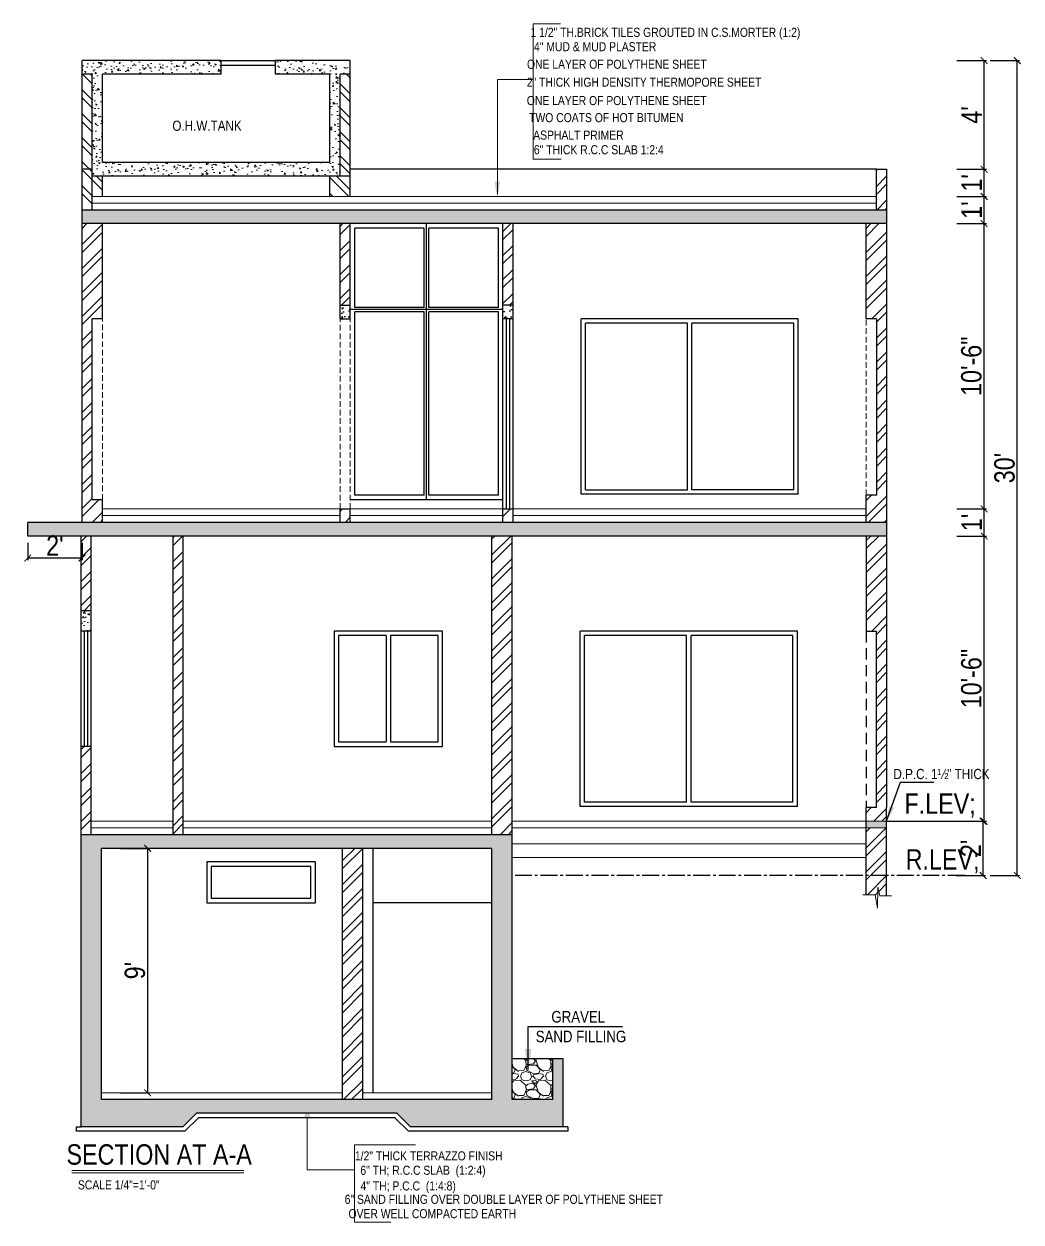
# Model space of a CAD drawing. Header units: inches. Extents: x -28532 to -7629, y -71430 to -21561.
# Drawn here: x -8137 to -7696, y -46413 to -45884 of the extents above; entities that cross this region are included whole.
import ezdxf
from ezdxf.enums import TextEntityAlignment as Align

# ---------------------------------------------------------------- set-up
doc = ezdxf.new("R2010")
doc.units = ezdxf.units.IN
doc.header["$LTSCALE"] = 10
doc.header["$MEASUREMENT"] = 0
doc.header["$PDMODE"] = 34
for name, pattern in [('CENTER2', [1.125, 0.75, -0.125, 0.125, -0.125]), ('DASHED', [0.75, 0.5, -0.25]), ('HIDDEN', [0.375, 0.25, -0.125])]:
    doc.linetypes.add(name, pattern=pattern)
doc.layers.get('DEFPOINTS').update_dxf_attribs({"linetype": 'CONTINUOUS'})
for name, color, linetype in [('DIM', 1, 'CONTINUOUS'), ('DIMENSION', 1, 'CONTINUOUS'), ('GF-TEXT', 3, 'DASHED'), ('TEXT', 6, 'CONTINUOUS'), ('WALL', 255, 'CONTINUOUS'), ('WIN', 1, 'CONTINUOUS')]:
    doc.layers.add(name, color=color, linetype=linetype)
for name, color, linetype, lineweight in [('EXTRA 1', 41, 'CONTINUOUS', 15), ('HATCH', 3, 'CONTINUOUS', 13), ('HID', 3, 'HIDDEN', 13), ('STAIR', 94, 'CONTINUOUS', 13), ('WALL1', 5, 'CONTINUOUS', 20)]:
    doc.layers.add(name, color=color, linetype=linetype, lineweight=lineweight)
doc.styles.add('dim1', font='swissci.ttf')
doc.styles.add('ROMANS', font='swissci.ttf', dxfattribs={"height": 8})
doc.styles.add('style1', font='swissci.ttf', dxfattribs={"height": 9})
doc.dimstyles.new('1', dxfattribs={"dimscale": 0, "dimtxt": 9, "dimasz": 3, "dimexe": 1, "dimexo": 3, "dimgap": 1, "dimtad": 1, "dimdec": 1, "dimzin": 0, "dimdsep": 46, "dimlunit": 4, "dimtxsty": 'style1', "dimblk": 'ARCHTICK', "dimcen": 1.5, "dimclrd": 256, "dimclre": 256, "dimclrt": 2, "dimadec": 0, "dimazin": 0, "dimtfac": 0.75, "dimtdec": 1, "dimtix": 1, "dimtofl": 0, "dimtmove": 2, "dimatfit": 3, "dimfxl": 12, "dimfxlon": 1, "dimtolj": 1, "dimtzin": 0, "dimarcsym": 0})
doc.dimstyles.new('dim2', dxfattribs={"dimscale": 0, "dimtxt": 8, "dimasz": 2, "dimexe": 1.5, "dimexo": 1.5, "dimgap": 2, "dimtad": 1, "dimdec": 1, "dimzin": 0, "dimdsep": 46, "dimlunit": 4, "dimtxsty": 'dim1', "dimblk": 'ARCHTICK', "dimcen": 0.09, "dimdle": 1.5, "dimclrd": 5, "dimclre": 5, "dimclrt": 1, "dimadec": 0, "dimazin": 0, "dimtfac": 1, "dimtdec": 1, "dimtix": 1, "dimtofl": 0, "dimtmove": 2, "dimatfit": 3, "dimfxl": 1, "dimtolj": 1, "dimtzin": 0, "dimlwd": -1, "dimlwe": -1, "dimarcsym": 0})
pattern_1 = [(45, (-44751.9376, -34487.2445), (-5.3033009, 5.3033009), []), (45, (-44748.402, -34487.2445), (-5.3033009, 5.3033009), [])]
pattern_2 = [(45, (-27753.2025, -40555.0084), (-5.3033009, 5.3033009), []), (45, (-27749.667, -40555.0084), (-5.3033009, 5.3033009), [])]
pattern_3 = [(50, (-27753.2025, -40555.0084), (7.1726018, -0.6275213), [0.75, -8.25]), (355, (-27753.2025, -40555.0084), (-1.3875133, 7.5219213), [0.6, -6.6]), (100.4514, (-27752.605, -40555.061), (5.7850938, 6.8943954), [0.637402, -7.011421]), (46.1842, (-27753.2025, -40553.008), (10.6724105, -1.65519), [1.125, -12.375]), (96.6356, (-27752.313, -40553.146), (9.346627, 9.7411787), [0.956103, -10.51713]), (351.1842, (-27753.202, -40553.008), (9.3466195, 9.741186), [0.9, -9.9]), (21, (-27752.2025, -40553.5084), (5.9690705, -4.0261889), [0.75, -8.25]), (326, (-27752.2025, -40553.5084), (2.4331533, 7.2515005), [0.6, -6.6]), (71.4514, (-27751.705, -40553.844), (8.4022263, 3.225305), [0.637402, -7.011421]), (37.5, (-27753.2025, -40555.0084), (0.12159855, 3.32893854), [0, -6.52, 0, -6.7, 0, -6.625]), (7.5, (-27753.2025, -40555.0084), (2.6306954, 3.9441171), [0, -3.82, 0, -6.37, 0, -2.525]), (327.5, (-27755.4325, -40555.0084), (5.33822436, -0.2255487), [0, -2.5, 0, -7.8, 0, -10.35]), (317.5, (-27756.4325, -40555.0084), (5.8318617, 1.0010498), [0, -3.25, 0, -5.18, 0, -7.35])]
pattern_4 = [(45, (-1712.8834, -25518.692), (-5.3033009, 5.3033009), []), (45, (-1709.348, -25518.692), (-5.3033009, 5.3033009), [])]

# ---------------------------------------------------------------- blocks, each defined once
blk = doc.blocks.new('_ArchTick')
at = {"layer": 'DIM', "color": 0, "const_width": 0.15}
blk.add_lwpolyline([(-0.5, -0.5), (0.5, 0.5)], dxfattribs=at)
blk = doc.blocks.new('*D107')
at = {"layer": 'DEFPOINTS', "color": 0, "transparency": 16777216}
for p in [(-7740.69, -46235.81), (-7712.67, -46235.81), (-7740.69, -46259.81)]:
    blk.add_point(p, dxfattribs=at)
at = {"layer": 'DIMENSION', "lineweight": -2, "transparency": 16777216}
for p, q in [((-7724.67, -46235.81), (-7711.67, -46235.81)), ((-7712.67, -46259.81), (-7712.67, -46235.81)), ((-7724.67, -46259.81), (-7711.67, -46259.81))]:
    blk.add_line(p, q, dxfattribs=at)
at = {"layer": 'DIMENSION', "lineweight": -2, "transparency": 16777216, "xscale": 3, "yscale": 3, "zscale": 3}
for p, rotation in [((-7712.67, -46235.81), 90), ((-7712.67, -46259.81), 270)]:
    blk.add_blockref('_ArchTick', p, dxfattribs=dict(at, rotation=rotation))
at = {"layer": 'DIMENSION', "color": 2, "transparency": 16777216, "insert": (-7718.18, -46247.81), "char_height": 9, "attachment_point": 5, "rotation": 90, "style": 'style1'}
blk.add_mtext("\\A1;2'", dxfattribs=at)
blk = doc.blocks.new('*D108')
at = {"layer": 'DEFPOINTS', "color": 0, "transparency": 16777216}
for p in [(-7784.27, -46097.83), (-7712.27, -46097.83), (-7775.27, -46109.83)]:
    blk.add_point(p, dxfattribs=at)
at = {"layer": 'DIMENSION', "lineweight": -2, "transparency": 16777216}
for p, q in [((-7724.27, -46097.83), (-7711.27, -46097.83)), ((-7712.27, -46109.83), (-7712.27, -46097.83)), ((-7724.27, -46109.83), (-7711.27, -46109.83))]:
    blk.add_line(p, q, dxfattribs=at)
at = {"layer": 'DIMENSION', "lineweight": -2, "transparency": 16777216, "xscale": 3, "yscale": 3, "zscale": 3}
for p, rotation in [((-7712.27, -46097.83), 90), ((-7712.27, -46109.83), 270)]:
    blk.add_blockref('_ArchTick', p, dxfattribs=dict(at, rotation=rotation))
at = {"layer": 'DIMENSION', "color": 2, "transparency": 16777216, "insert": (-7717.77, -46103.83), "char_height": 9, "attachment_point": 5, "rotation": 90, "style": 'style1'}
blk.add_mtext("\\A1;1'", dxfattribs=at)
blk = doc.blocks.new('*D109')
at = {"layer": 'DEFPOINTS', "color": 0, "transparency": 16777216}
for p in [(-7775.27, -45971.83), (-7712.27, -45971.83), (-7755.39, -46097.83)]:
    blk.add_point(p, dxfattribs=at)
at = {"layer": 'DIMENSION', "lineweight": -2, "transparency": 16777216}
for p, q in [((-7724.27, -45971.83), (-7711.27, -45971.83)), ((-7712.27, -46097.83), (-7712.27, -45971.83)), ((-7724.27, -46097.83), (-7711.27, -46097.83))]:
    blk.add_line(p, q, dxfattribs=at)
at = {"layer": 'DIMENSION', "lineweight": -2, "transparency": 16777216, "xscale": 3, "yscale": 3, "zscale": 3}
for p, rotation in [((-7712.27, -45971.83), 90), ((-7712.27, -46097.83), 270)]:
    blk.add_blockref('_ArchTick', p, dxfattribs=dict(at, rotation=rotation))
at = {"layer": 'DIMENSION', "color": 2, "transparency": 16777216, "insert": (-7717.88, -46034.83), "char_height": 9, "attachment_point": 5, "rotation": 90, "style": 'style1'}
blk.add_mtext('\\A1;10\'-6"', dxfattribs=at)
blk = doc.blocks.new('*D110')
at = {"layer": 'DEFPOINTS', "color": 0, "transparency": 16777216}
for p in [(-7779.77, -45959.83), (-7712.27, -45959.83), (-7775.27, -45971.83)]:
    blk.add_point(p, dxfattribs=at)
at = {"layer": 'DIMENSION', "lineweight": -2, "transparency": 16777216}
for p, q in [((-7724.27, -45959.83), (-7711.27, -45959.83)), ((-7712.27, -45971.83), (-7712.27, -45959.83)), ((-7724.27, -45971.83), (-7711.27, -45971.83))]:
    blk.add_line(p, q, dxfattribs=at)
at = {"layer": 'DIMENSION', "lineweight": -2, "transparency": 16777216, "xscale": 3, "yscale": 3, "zscale": 3}
for p, rotation in [((-7712.27, -45959.83), 90), ((-7712.27, -45971.83), 270)]:
    blk.add_blockref('_ArchTick', p, dxfattribs=dict(at, rotation=rotation))
at = {"layer": 'DIMENSION', "color": 2, "transparency": 16777216, "insert": (-7717.77, -45965.83), "char_height": 9, "attachment_point": 5, "rotation": 90, "style": 'style1'}
blk.add_mtext("\\A1;1'", dxfattribs=at)
blk = doc.blocks.new('*D111')
at = {"layer": 'DEFPOINTS', "color": 0, "transparency": 16777216}
for p in [(-7775.27, -45947.83), (-7712.27, -45947.83), (-7779.77, -45959.83)]:
    blk.add_point(p, dxfattribs=at)
at = {"layer": 'DIMENSION', "lineweight": -2, "transparency": 16777216}
for p, q in [((-7724.27, -45947.83), (-7711.27, -45947.83)), ((-7712.27, -45959.83), (-7712.27, -45947.83)), ((-7724.27, -45959.83), (-7711.27, -45959.83))]:
    blk.add_line(p, q, dxfattribs=at)
at = {"layer": 'DIMENSION', "lineweight": -2, "transparency": 16777216, "xscale": 3, "yscale": 3, "zscale": 3}
for p, rotation in [((-7712.27, -45947.83), 90), ((-7712.27, -45959.83), 270)]:
    blk.add_blockref('_ArchTick', p, dxfattribs=dict(at, rotation=rotation))
at = {"layer": 'DIMENSION', "color": 2, "transparency": 16777216, "insert": (-7717.77, -45953.83), "char_height": 9, "attachment_point": 5, "rotation": 90, "style": 'style1'}
blk.add_mtext("\\A1;1'", dxfattribs=at)
blk = doc.blocks.new('*D112')
at = {"layer": 'DEFPOINTS', "color": 0, "transparency": 16777216}
for p in [(-7755.39, -45899.83), (-7712.27, -45899.83), (-7775.27, -45947.83)]:
    blk.add_point(p, dxfattribs=at)
at = {"layer": 'DIMENSION', "lineweight": -2, "transparency": 16777216}
for p, q in [((-7724.27, -45899.83), (-7711.27, -45899.83)), ((-7712.27, -45947.83), (-7712.27, -45899.83)), ((-7724.27, -45947.83), (-7711.27, -45947.83))]:
    blk.add_line(p, q, dxfattribs=at)
at = {"layer": 'DIMENSION', "lineweight": -2, "transparency": 16777216, "xscale": 3, "yscale": 3, "zscale": 3}
for p, rotation in [((-7712.27, -45899.83), 90), ((-7712.27, -45947.83), 270)]:
    blk.add_blockref('_ArchTick', p, dxfattribs=dict(at, rotation=rotation))
at = {"layer": 'DIMENSION', "color": 2, "transparency": 16777216, "insert": (-7717.77, -45923.83), "char_height": 9, "attachment_point": 5, "rotation": 90, "style": 'style1'}
blk.add_mtext("\\A1;4'", dxfattribs=at)
blk = doc.blocks.new('*D113')
at = {"layer": 'DEFPOINTS', "color": 0, "transparency": 16777216}
for p in [(-7755.39, -45899.83), (-7697.61, -45899.83), (-7751.53, -46259.81)]:
    blk.add_point(p, dxfattribs=at)
at = {"layer": 'DIMENSION', "lineweight": -2, "transparency": 16777216}
for p, q in [((-7709.61, -45899.83), (-7696.61, -45899.83)), ((-7697.61, -46259.81), (-7697.61, -45899.83)), ((-7709.61, -46259.81), (-7696.61, -46259.81))]:
    blk.add_line(p, q, dxfattribs=at)
at = {"layer": 'DIMENSION', "lineweight": -2, "transparency": 16777216, "xscale": 3, "yscale": 3, "zscale": 3}
for p, rotation in [((-7697.61, -45899.83), 90), ((-7697.61, -46259.81), 270)]:
    blk.add_blockref('_ArchTick', p, dxfattribs=dict(at, rotation=rotation))
at = {"layer": 'DIMENSION', "color": 2, "transparency": 16777216, "insert": (-7703.22, -46079.82), "char_height": 9, "attachment_point": 5, "rotation": 90, "style": 'style1'}
blk.add_mtext("\\A1;30'", dxfattribs=at)
blk = doc.blocks.new('*D114')
at = {"layer": 'DEFPOINTS', "color": 0, "transparency": 16777216}
for p in [(-7718.27, -46109.83), (-7712.27, -46109.83), (-7718.67, -46235.81)]:
    blk.add_point(p, dxfattribs=at)
at = {"layer": 'DIMENSION', "lineweight": -2, "transparency": 16777216}
for p, q in [((-7715.27, -46109.83), (-7711.27, -46109.83)), ((-7712.27, -46235.81), (-7712.27, -46109.83)), ((-7715.67, -46235.81), (-7711.27, -46235.81))]:
    blk.add_line(p, q, dxfattribs=at)
at = {"layer": 'DIMENSION', "lineweight": -2, "transparency": 16777216, "xscale": 3, "yscale": 3, "zscale": 3}
for p, rotation in [((-7712.27, -46109.83), 90), ((-7712.27, -46235.81), 270)]:
    blk.add_blockref('_ArchTick', p, dxfattribs=dict(at, rotation=rotation))
at = {"layer": 'DIMENSION', "color": 2, "transparency": 16777216, "insert": (-7717.88, -46172.82), "char_height": 9, "attachment_point": 5, "rotation": 90, "style": 'style1'}
blk.add_mtext('\\A1;10\'-6"', dxfattribs=at)
blk = doc.blocks.new('*D200')
at = {"layer": 'DEFPOINTS', "color": 0, "transparency": 16777216}
for p in [(-8134.89, -46109.83), (-8110.89, -46109.83), (-8134.89, -46119.55)]:
    blk.add_point(p, dxfattribs=at)
at = {"layer": 'DIMENSION', "lineweight": -2, "transparency": 16777216}
for p, q in [((-8134.89, -46112.83), (-8134.89, -46120.55)), ((-8110.89, -46112.83), (-8110.89, -46120.55)), ((-8110.89, -46119.55), (-8134.89, -46119.55))]:
    blk.add_line(p, q, dxfattribs=at)
at = {"layer": 'DIMENSION', "lineweight": -2, "transparency": 16777216, "xscale": 3, "yscale": 3, "zscale": 3, "rotation": 180}
blk.add_blockref('_ArchTick', (-8134.89, -46119.55), dxfattribs=at)
at = {"layer": 'DIMENSION', "lineweight": -2, "transparency": 16777216, "xscale": 3, "yscale": 3, "zscale": 3}
blk.add_blockref('_ArchTick', (-8110.89, -46119.55), dxfattribs=at)
at = {"layer": 'DIMENSION', "color": 2, "transparency": 16777216, "insert": (-8122.89, -46114.05), "char_height": 9, "attachment_point": 5, "style": 'style1'}
blk.add_mtext("\\A1;2'", dxfattribs=at)
blk = doc.blocks.new('*D202')
at = {"layer": 'DEFPOINTS', "color": 0, "transparency": 16777216}
for p in [(-8102.75, -46247.81), (-8081.88, -46247.81), (-8102.75, -46355.81)]:
    blk.add_point(p, dxfattribs=at)
at = {"layer": 'DIMENSION', "lineweight": -2, "transparency": 16777216}
for p, q in [((-8093.88, -46247.81), (-8080.88, -46247.81)), ((-8081.88, -46355.81), (-8081.88, -46247.81)), ((-8093.88, -46355.81), (-8080.88, -46355.81))]:
    blk.add_line(p, q, dxfattribs=at)
at = {"layer": 'DIMENSION', "lineweight": -2, "transparency": 16777216, "xscale": 3, "yscale": 3, "zscale": 3}
for p, rotation in [((-8081.88, -46247.81), 90), ((-8081.88, -46355.81), 270)]:
    blk.add_blockref('_ArchTick', p, dxfattribs=dict(at, rotation=rotation))
at = {"layer": 'DIMENSION', "color": 2, "transparency": 16777216, "insert": (-8087.49, -46301.81), "char_height": 9, "attachment_point": 5, "rotation": 90, "style": 'style1'}
blk.add_mtext("\\A1;9'", dxfattribs=at)

msp = doc.modelspace()

# ---------------------------------------------------------------- hatches: boundary and pattern name
at = {"layer": 'DIMENSION'}
h = msp.add_hatch(dxfattribs=at)
h.set_pattern_fill('AR-CONC', color=256, style=0)
h.set_pattern_definition(pattern_3)
h.paths.add_polyline_path([(-7992.39, -46007.83), (-7996.89, -46007.83), (-7996.89, -46013.83), (-7992.39, -46013.83)])
h = msp.add_hatch(dxfattribs=at)
h.set_pattern_fill('AR-CONC', color=256, style=0)
h.set_pattern_definition(pattern_3)
h.paths.add_polyline_path([(-7920.39, -46007.83), (-7924.89, -46007.83), (-7924.89, -46013.83), (-7920.39, -46013.83)])
at = {"layer": 'HATCH'}
h = msp.add_hatch(dxfattribs=at)
h.set_pattern_fill('AR-CONC', color=256, style=0)
h.set_pattern_definition([(130, (11908.5907, -40550.573), (-7.1726018, -0.6275213), [0.75, -8.25]), (185, (11908.591, -40550.573), (1.3875133, 7.5219213), [0.6, -6.6]), (79.5486, (11907.993, -40550.6254), (-5.7850938, 6.8943954), [0.637402, -7.011421]), (133.8158, (11908.591, -40548.573), (-10.6724105, -1.65519), [1.125, -12.375]), (83.3644, (11907.701, -40548.711), (-9.346627, 9.7411787), [0.956103, -10.51713]), (188.8158, (11908.591, -40548.573), (-9.3466195, 9.741186), [0.9, -9.9]), (159, (11907.5907, -40549.073), (-5.9690705, -4.0261889), [0.75, -8.25]), (214, (11907.591, -40549.073), (-2.4331533, 7.2515005), [0.6, -6.6]), (108.5486, (11907.093, -40549.4086), (-8.4022263, 3.225305), [0.637402, -7.011421]), (142.5, (11908.5907, -40550.573), (-0.12159855, 3.32893854), [0, -6.52, 0, -6.7, 0, -6.625]), (172.5, (11908.5907, -40550.573), (-2.6306954, 3.9441171), [0, -3.82, 0, -6.37, 0, -2.525]), (212.5, (11910.8207, -40550.573), (-5.33822436, -0.22554872), [0, -2.5, 0, -7.8, 0, -10.35]), (222.5, (11911.8207, -40550.573), (-5.8318617, 1.0010498), [0, -3.25, 0, -5.18, 0, -7.35])])
h.paths.add_polyline_path([(-8106.39, -45950.83), (-8106.39, -45947.83), (-8106.39, -45905.83), (-8110.89, -45905.83), (-8110.89, -45899.83), (-8049.39, -45899.83), (-8049.39, -45905.83), (-8101.89, -45905.83), (-8101.89, -45944.83), (-8001.39, -45944.83), (-8001.39, -45905.83), (-8025.39, -45905.83), (-8025.39, -45899.83), (-7992.39, -45899.83), (-7992.39, -45905.83), (-7996.89, -45905.83), (-7996.89, -45950.83)])
h = msp.add_hatch(dxfattribs=at)
h.set_pattern_fill('ANSI32', color=256, scale=20, style=0)
h.set_pattern_definition([(135, (11908.591, -40550.573), (5.3033009, 5.3033009), []), (135, (11905.055, -40550.573), (5.3033009, 5.3033009), [])])
h.paths.add_polyline_path([(-7992.39, -45950.83), (-7996.89, -45950.83), (-7996.89, -45905.83), (-7992.39, -45905.83)])
h.paths.add_polyline_path([(-8001.39, -45959.83), (-8001.39, -45950.83), (-7992.39, -45950.83), (-7992.39, -45959.83)])
h.paths.add_polyline_path([(-8106.39, -45965.83), (-8110.89, -45965.83), (-8110.89, -45947.83), (-8106.39, -45947.83)])
h.paths.add_polyline_path([(-8106.39, -45950.83), (-8101.89, -45950.83), (-8101.89, -45959.83), (-8106.39, -45959.83)])
h.paths.add_polyline_path([(-8110.89, -45905.83), (-8106.39, -45905.83), (-8106.39, -45947.83), (-8110.89, -45947.83)])
h = msp.add_hatch(dxfattribs=at)
h.set_pattern_fill('ANSI32', color=256, scale=20, style=0)
h.set_pattern_definition([(45, (-44751.9376, -34475.258), (-5.3033009, 5.3033009), []), (45, (-44748.402, -34475.258), (-5.3033009, 5.3033009), [])])
h.paths.add_polyline_path([(-7759.89, -45947.83), (-7755.39, -45947.83), (-7755.39, -45965.83), (-7759.89, -45965.83)])
h = msp.add_hatch(dxfattribs=at)
h.set_pattern_fill('AR-CONC', color=256, style=0)
h.set_pattern_definition([(50, (-44751.9376, -34475.258), (7.1726018, -0.62752135), [0.75, -8.25]), (355, (-44751.9376, -34475.258), (-1.3875133, 7.5219213), [0.6, -6.6]), (100.4514, (-44751.34, -34475.31), (5.7850938, 6.8943954), [0.6374019, -7.0114211]), (46.1842, (-44751.938, -34473.258), (10.6724105, -1.6551901), [1.125, -12.375]), (96.6356, (-44751.048, -34473.396), (9.346627, 9.7411787), [0.956103, -10.51713]), (351.1842, (-44751.938, -34473.258), (9.3466195, 9.741186), [0.9, -9.9]), (21, (-44750.9376, -34473.758), (5.9690705, -4.0261889), [0.75, -8.25]), (326, (-44750.9376, -34473.758), (2.4331533, 7.2515005), [0.6, -6.6]), (71.4514, (-44750.44, -34474.0934), (8.4022263, 3.225305), [0.6374019, -7.0114211]), (37.5, (-44751.9376, -34475.2578), (0.12159855, 3.32893854), [0, -6.52, 0, -6.7, 0, -6.625]), (7.5, (-44751.9376, -34475.258), (2.63069537, 3.94411712), [0, -3.82, 0, -6.37, 0, -2.525]), (327.5, (-44754.1676, -34475.2578), (5.33822436, -0.22554872), [0, -2.5, 0, -7.8, 0, -10.35]), (317.5, (-44755.1676, -34475.258), (5.8318617, 1.0010498), [0, -3.25, 0, -5.18, 0, -7.35])])
h.paths.add_polyline_path([(-7755.39, -45971.83), (-7755.39, -45965.83), (-8110.89, -45965.83), (-8110.89, -45971.83)])
h = msp.add_hatch(dxfattribs=at)
h.set_pattern_fill('ANSI32', color=256, scale=20, style=0)
h.set_pattern_definition(pattern_4)
h.paths.add_polyline_path([(-7755.39, -45971.83), (-7764.39, -45971.83), (-7764.39, -46013.83), (-7759.89, -46013.83), (-7759.89, -46091.83), (-7764.39, -46091.83), (-7764.39, -46103.83), (-7755.39, -46103.83)])
h.paths.add_polyline_path([(-7920.39, -45971.83), (-7924.89, -45971.83), (-7924.89, -46007.83), (-7920.39, -46007.83)])
h.paths.add_polyline_path([(-7992.39, -45971.83), (-7996.89, -45971.83), (-7996.89, -46007.83), (-7992.39, -46007.83)])
h.paths.add_polyline_path([(-8101.89, -45971.83), (-8110.89, -45971.83), (-8110.89, -46103.83), (-8101.89, -46103.83), (-8101.89, -46093.83), (-8106.39, -46093.83), (-8106.39, -46013.83), (-8101.89, -46013.83)])
h = msp.add_hatch(dxfattribs=at)
h.set_pattern_fill('ANSI32', color=256, scale=20, style=0)
h.set_pattern_definition(pattern_2)
h.paths.add_polyline_path([(-7992.39, -46097.83), (-7996.89, -46097.83), (-7996.89, -46103.83), (-7992.39, -46103.83)])
h = msp.add_hatch(dxfattribs=at)
h.set_pattern_fill('ANSI32', color=256, scale=20, style=0)
h.set_pattern_definition(pattern_2)
h.paths.add_polyline_path([(-7920.39, -46097.83), (-7924.89, -46097.83), (-7924.89, -46103.83), (-7920.39, -46103.83)])
h = msp.add_hatch(dxfattribs=at)
h.set_pattern_fill('AR-CONC', color=256, style=0)
h.set_pattern_definition([(50, (-44751.9376, -34481.258), (7.1726018, -0.62752135), [0.75, -8.25]), (355, (-44751.9376, -34481.258), (-1.3875133, 7.5219213), [0.6, -6.6]), (100.4514, (-44751.34, -34481.31), (5.7850938, 6.8943954), [0.6374019, -7.0114211]), (46.1842, (-44751.938, -34479.258), (10.6724105, -1.6551901), [1.125, -12.375]), (96.6356, (-44751.048, -34479.396), (9.346627, 9.7411787), [0.956103, -10.51713]), (351.1842, (-44751.938, -34479.258), (9.3466195, 9.741186), [0.9, -9.9]), (21, (-44750.9376, -34479.758), (5.9690705, -4.0261889), [0.75, -8.25]), (326, (-44750.9376, -34479.758), (2.4331533, 7.2515005), [0.6, -6.6]), (71.4514, (-44750.44, -34480.0934), (8.4022263, 3.225305), [0.6374019, -7.0114211]), (37.5, (-44751.9376, -34481.2578), (0.12159855, 3.32893854), [0, -6.52, 0, -6.7, 0, -6.625]), (7.5, (-44751.9376, -34481.258), (2.63069537, 3.94411712), [0, -3.82, 0, -6.37, 0, -2.525]), (327.5, (-44754.1676, -34481.2578), (5.33822436, -0.22554872), [0, -2.5, 0, -7.8, 0, -10.35]), (317.5, (-44755.1676, -34481.258), (5.8318617, 1.0010498), [0, -3.25, 0, -5.18, 0, -7.35])])
h.paths.add_polyline_path([(-7755.39, -46109.83), (-7755.39, -46103.83), (-8134.89, -46103.83), (-8134.89, -46109.83)])
h = msp.add_hatch(dxfattribs=at)
h.set_pattern_fill('ANSI32', color=256, scale=20, style=0)
h.set_pattern_definition(pattern_4)
h.paths.add_polyline_path([(-7755.39, -46109.83), (-7764.39, -46109.83), (-7764.39, -46151.81), (-7759.89, -46151.81), (-7759.89, -46229.81), (-7764.39, -46229.81), (-7764.39, -46235.81), (-7755.39, -46235.81), (-7755.39, -46229.81)])
h.paths.add_polyline_path([(-7920.79, -46109.83), (-7929.79, -46109.83), (-7929.79, -46241.81), (-7920.79, -46241.81)])
h.paths.add_polyline_path([(-8066.29, -46109.83), (-8070.79, -46109.83), (-8070.79, -46241.81), (-8066.29, -46241.81)])
h.paths.add_polyline_path([(-8106.79, -46202.81), (-8111.29, -46202.81), (-8111.29, -46241.81), (-8106.79, -46241.81)])
h.paths.add_polyline_path([(-8106.79, -46109.83), (-8111.29, -46109.83), (-8111.29, -46142.81), (-8106.79, -46142.81)])
h = msp.add_hatch(dxfattribs=at)
h.set_pattern_fill('AR-CONC', color=256, style=0)
h.set_pattern_definition([(50, (-44752.337, -34487.2445), (7.1726018, -0.62752135), [0.75, -8.25]), (355, (-44752.337, -34487.2445), (-1.3875133, 7.5219213), [0.6, -6.6]), (100.4514, (-44751.7394, -34487.297), (5.7850938, 6.8943954), [0.6374019, -7.0114211]), (46.1842, (-44752.337, -34485.2445), (10.6724105, -1.6551901), [1.125, -12.375]), (96.6356, (-44751.448, -34485.382), (9.346627, 9.7411787), [0.956103, -10.51713]), (351.1842, (-44752.337, -34485.245), (9.3466195, 9.741186), [0.9, -9.9]), (21, (-44751.337, -34485.7445), (5.9690705, -4.0261889), [0.75, -8.25]), (326, (-44751.337, -34485.7445), (2.4331533, 7.2515005), [0.6, -6.6]), (71.4514, (-44750.8397, -34486.08), (8.4022263, 3.225305), [0.6374019, -7.0114211]), (37.5, (-44752.337, -34487.2445), (0.12159855, 3.32893854), [0, -6.52, 0, -6.7, 0, -6.625]), (7.5, (-44752.337, -34487.2445), (2.63069537, 3.94411712), [0, -3.82, 0, -6.37, 0, -2.525]), (327.5, (-44754.567, -34487.2445), (5.33822436, -0.22554872), [0, -2.5, 0, -7.8, 0, -10.35]), (317.5, (-44755.567, -34487.2445), (5.8318617, 1.0010498), [0, -3.25, 0, -5.18, 0, -7.35])])
h.paths.add_polyline_path([(-8106.79, -46151.81), (-8106.79, -46142.81), (-8111.29, -46142.81), (-8111.29, -46151.81)])
msp.add_hatch(color=256, dxfattribs=at).paths.add_polyline_path([(-7755.39, -46235.81), (-7764.39, -46235.81), (-7764.39, -46238.81), (-7755.39, -46238.81)])
h = msp.add_hatch(dxfattribs=at)
h.set_pattern_fill('ANSI32', color=256, scale=20, style=0)
h.set_pattern_definition(pattern_1)
h.paths.add_polyline_path([(-7755.39, -46238.81), (-7764.39, -46238.81), (-7764.39, -46259.81), (-7755.39, -46259.81)])
h = msp.add_hatch(dxfattribs=at)
h.set_pattern_fill('AR-CONC', color=256, style=0)
h.set_pattern_definition([(50, (2791.4685, -2426.402), (7.1726018, -0.62752135), [0.75, -8.25]), (355, (2791.4685, -2426.402), (-1.3875133, 7.5219213), [0.6, -6.6]), (100.4514, (2792.066, -2426.4545), (5.7850938, 6.8943954), [0.6374019, -7.0114211]), (46.1842, (2791.4685, -2424.402), (10.6724105, -1.6551901), [1.125, -12.375]), (96.6356, (2792.358, -2424.54), (9.346627, 9.7411787), [0.956103, -10.51713]), (351.1842, (2791.469, -2424.402), (9.3466195, 9.741186), [0.9, -9.9]), (21, (2792.4685, -2424.902), (5.9690705, -4.0261889), [0.75, -8.25]), (326, (2792.4685, -2424.902), (2.4331533, 7.2515005), [0.6, -6.6]), (71.4514, (2792.966, -2425.238), (8.4022263, 3.225305), [0.6374019, -7.0114211]), (37.5, (2791.4685, -2426.4022), (0.12159855, 3.32893854), [0, -6.52, 0, -6.7, 0, -6.625]), (7.5, (2791.4685, -2426.4022), (2.63069537, 3.94411712), [0, -3.82, 0, -6.37, 0, -2.525]), (327.5, (2789.2385, -2426.4022), (5.33822436, -0.22554872), [0, -2.5, 0, -7.8, 0, -10.35]), (317.5, (2788.2385, -2426.402), (5.8318617, 1.0010498), [0, -3.25, 0, -5.18, 0, -7.35])])
h.paths.add_polyline_path([(-7898.29, -46340.81), (-7902.79, -46340.81), (-7902.79, -46358.81), (-7920.79, -46358.81), (-7920.79, -46309.56), (-7929.79, -46309.56), (-7929.79, -46358.81), (-8012.51, -46358.81), (-8012.51, -46364.81), (-7971.79, -46364.81), (-7965.79, -46370.81), (-7898.29, -46370.81)])
h.paths.add_polyline_path([(-8060.29, -46364.81), (-8012.51, -46364.81), (-8012.51, -46358.81), (-8102.29, -46358.81), (-8102.29, -46309.56), (-8111.29, -46309.56), (-8111.29, -46370.81), (-8066.29, -46370.81)])
h.paths.add_polyline_path([(-7920.79, -46241.81), (-8012.51, -46241.81), (-8012.51, -46247.81), (-7929.79, -46247.81), (-7929.79, -46309.56), (-7920.79, -46309.56)])
h.paths.add_polyline_path([(-8102.29, -46247.81), (-8012.51, -46247.81), (-8012.51, -46241.81), (-8111.29, -46241.81), (-8111.29, -46309.56), (-8102.29, -46309.56)])
h = msp.add_hatch(dxfattribs=at)
h.set_pattern_fill('ANSI32', color=256, scale=20, style=0)
h.set_pattern_definition([(45, (2791.4685, -2426.402), (-5.3033009, 5.3033009), []), (45, (2795.004, -2426.402), (-5.3033009, 5.3033009), [])])
h.paths.add_polyline_path([(-7986.79, -46247.81), (-7995.79, -46247.81), (-7995.79, -46358.81), (-7986.79, -46358.81)])
h = msp.add_hatch(dxfattribs=at)
h.set_pattern_fill('ANSI32', color=256, scale=20, style=0)
h.set_pattern_definition(pattern_1)
h.paths.add_polyline_path([(-7755.39, -46259.81), (-7764.39, -46259.81), (-7764.39, -46268.33), (-7760.47, -46268.33), (-7759.36, -46274.18), (-7759.29, -46264.92), (-7758.38, -46268.82), (-7755.39, -46268.82)])
at = {"layer": 'STAIR'}
h = msp.add_hatch(dxfattribs=at)
h.set_pattern_fill('GRAVEL', color=256, scale=11, style=0)
h.set_pattern_definition([(311.9872, (11789.2712, -40551.5598), (87.999980554, -99.000014758), [1.479896, -146.509968]), (355.0303, (11790.2612, -40552.65977), (-132.000011567, 10.999904377), [2.539548, -251.415175]), (47.4896, (11792.7912, -40552.8798), (-109.999897902, -121.000095413), [1.790668, -177.276352]), (272.7263, (11797.0812, -40555.62977), (-10.999956195, 220.000003245), [2.312618, -228.949138]), (247.1663, (11797.1912, -40557.93977), (55.00010896, 131.99996053), [2.267705, -224.503103]), (182.7263, (11796.3112, -40560.02977), (220.000003245, 10.999956195), [2.312618, -228.949138]), (142.3058, (11794.0012, -40560.13977), (143.000080802, -109.999894457), [3.058319, -302.773339]), (107.7447, (11791.5812, -40558.26977), (-77.00011839, 241.999958544), [2.887368, -285.849531]), (58.5704, (11790.7012, -40555.51977), (88.000090576, 142.999945401), [2.32045, -229.724803]), (4.7636, (11791.9112, -40553.5398), (-121.00001041, -10.99990686), [2.649152, -129.808393]), (317.6026, (11794.5512, -40553.31977), (132.000080862, -120.999912902), [3.425928, -339.167125]), (41.1859, (11786.1912, -40555.7398), (77.000032415, 65.999970447), [1.169311, -115.762284]), (8.5308, (11787.0712, -40554.96977), (-142.999981133, -22.00008701), [2.224607, -220.236621]), (315, (11789.271, -40554.64), (1e-15, -11.0000034), [1.555631, -14.000712]), (336.8014, (11790.0412, -40553.3198), (-54.99999704, 22.00001458), [0.837738, -82.935765]), (248.1986, (11790.8112, -40553.6498), (10.99999902, 33.000003), [1.184733, -58.052082]), (149.0362, (11790.3712, -40554.7498), (-32.99997825, 22.00002732), [1.924219, -62.216253]), (18.4349, (11788.7212, -40553.7598), (-22.0000048, -10.99998244), [1.391401, -33.393657]), (163.6105, (11797.1912, -40553.64977), (-110.000024183, 32.999919808), [1.9492, -192.971295]), (109.6538, (11795.3212, -40553.0998), (43.99994772, -121.000023492), [1.635271, -161.891488]), (246.8014, (11788.7212, -40551.5598), (22.00001458, 54.99999704), [1.675465, -82.098038]), (196.3895, (11788.0612, -40553.09977), (110.000024183, 32.999919808), [1.9492, -192.971295]), (200.556, (11797.1912, -40560.4698), (55.00002029, 21.99995596), [1.87968, -92.104364]), (245.2249, (11795.4312, -40561.1298), (54.999914082, 121.00003764), [1.574958, -155.921073]), (113.1986, (11788.6112, -40562.5598), (-22.00001458, 54.99999704), [1.675465, -82.098038]), (162.646, (11787.9512, -40561.0198), (143.00002221, -43.999939525), [1.843941, -182.549664]), (110.556, (11794.0012, -40562.5598), (21.99995596, -55.00002029), [0.93984, -93.044204]), (78.6901, (11789.2712, -40562.5598), (10.99997395, 44.00000827), [0.56089, -55.528319]), (14.0362, (11789.3812, -40562.0098), (-33.000006, -10.99997863), [2.267705, -43.08645]), (353.991, (11791.5812, -40561.45977), (-109.99999726, 10.999992492), [2.10155, -208.053153]), (236.3099, (11790.3712, -40555.7398), (11.0000147, 21.99999514), [1.586442, -38.074619]), (186.8428, (11789.4912, -40557.05977), (-186.99999302, -22.000087977), [2.769734, -274.203193]), (119.0546, (11786.7412, -40557.3898), (44.0000003, -77.00000423), [1.132516, -112.119414]), (90, (11786.191, -40556.4), (11, 11), [0.66, -10.34]), (59.7436, (11791.8012, -40561.1298), (-43.999943755, -77.000027014), [1.528164, -151.28872]), (131.9872, (11792.5712, -40559.8098), (-87.999980554, 99.000014758), [2.959792, -145.030072]), (180, (11790.591, -40557.61), (-11, 11), [2.86, -8.14]), (214.6952, (11787.7312, -40557.6098), (109.99993685, 77.000094706), [1.739254, -172.186014]), (285.9454, (11786.3012, -40558.5998), (10.99999878, -44.00000139), [1.601622, -78.479588]), (332.354, (11786.7412, -40560.13977), (208.999953879, -110.000084845), [2.607715, -258.164214]), (4.5739, (11789.0512, -40561.34977), (143.000006141, 10.999942813), [2.758789, -273.119814])])
h.paths.add_polyline_path([(-7902.79, -46358.81), (-7902.79, -46340.81), (-7920.79, -46340.81), (-7920.79, -46358.81)])

# ---------------------------------------------------------------- linework, layer by layer
at = {"layer": 'DIMENSION'}
for p, q in [((-8049.39, -45899.83), (-8025.39, -45899.83)), ((-8049.39, -45901.83), (-8025.39, -45901.83)), ((-7992.39, -45950.83), (-7992.39, -45905.83)), ((-7890.39, -46091.4), (-7890.39, -46013.83)), ((-7794.39, -46013.83), (-7890.39, -46013.83)), ((-7888.39, -46089.4), (-7888.39, -46015.83)), ((-7843.39, -46015.83), (-7888.39, -46015.83)), ((-7843.39, -46089.4), (-7843.39, -46015.83)), ((-7796.39, -46015.83), (-7841.39, -46015.83)), ((-7841.39, -46089.4), (-7841.39, -46015.83)), ((-7796.39, -46089.4), (-7796.39, -46015.83)), ((-7794.39, -46091.4), (-7794.39, -46013.83)), ((-7794.39, -46091.4), (-7890.39, -46091.4)), ((-7888.39, -46089.4), (-7843.39, -46089.4)), ((-7796.39, -46089.4), (-7841.39, -46089.4)), ((-7976.54, -46153.81), (-7976.54, -46200.81)), ((-7974.54, -46153.81), (-7974.54, -46200.81)), ((-7890.79, -46229.39), (-7890.79, -46151.81)), ((-7794.79, -46151.81), (-7890.79, -46151.81)), ((-7888.79, -46227.39), (-7888.79, -46153.81)), ((-7843.79, -46153.81), (-7888.79, -46153.81)), ((-7843.79, -46227.39), (-7843.79, -46153.81)), ((-7796.79, -46153.81), (-7841.79, -46153.81)), ((-7841.79, -46227.39), (-7841.79, -46153.81)), ((-7796.79, -46227.39), (-7796.79, -46153.81)), ((-7794.79, -46229.39), (-7794.79, -46151.81)), ((-7794.79, -46229.39), (-7890.79, -46229.39)), ((-7843.79, -46227.39), (-7888.79, -46227.39)), ((-7796.79, -46227.39), (-7841.79, -46227.39)), ((-7929.79, -46271.81), (-7982.29, -46271.81)), ((-7902.79, -46340.81), (-7920.79, -46340.81)), ((-8113.29, -46370.81), (-8111.29, -46370.81)), ((-7896.29, -46370.81), (-7898.29, -46370.81)), ((-7896.29, -46370.81), (-7896.29, -46372.81))]:
    msp.add_line(p, q, dxfattribs=at)
for points in [[(-7951.54, -46151.81), (-7999.54, -46151.81), (-7999.54, -46202.81), (-7951.54, -46202.81)], [(-8007.79, -46253.81), (-8055.79, -46253.81), (-8055.79, -46271.81), (-8007.79, -46271.81)], [(-8009.79, -46255.81), (-8053.79, -46255.81), (-8053.79, -46269.81), (-8009.79, -46269.81)]]:
    msp.add_lwpolyline(points, close=True, dxfattribs=at)
for points in [[(-7976.54, -46153.81), (-7997.54, -46153.81), (-7997.54, -46200.81), (-7976.54, -46200.81)], [(-7974.54, -46200.81), (-7953.54, -46200.81), (-7953.54, -46153.81), (-7974.54, -46153.81)]]:
    msp.add_lwpolyline(points, dxfattribs=at)
at = {"layer": 'EXTRA 1', "linetype": 'ByBlock'}
for p, q in [((-7911.57, -45943.36), (-7911.57, -45883.63)), ((-7911.57, -45883.63), (-7899.48, -45883.63)), ((-7927.35, -45908.16), (-7927.35, -45958.82)), ((-7911.57, -45908.16), (-7927.35, -45908.16)), ((-7927.35, -45956.5), (-7927.35, -45928.78)), ((-7911.57, -45943.36), (-7899.17, -45943.36)), ((-8001.39, -45959.83), (-8106.39, -45959.83)), ((-7759.89, -45959.83), (-8001.39, -45959.83)), ((-8001.39, -45962.83), (-8106.39, -45962.83)), ((-7759.89, -45962.83), (-8001.39, -45962.83)), ((-7996.89, -46097.83), (-8101.89, -46097.83)), ((-7924.89, -46097.83), (-7992.39, -46097.83)), ((-7764.39, -46097.83), (-7920.39, -46097.83)), ((-7996.89, -46100.83), (-8101.89, -46100.83)), ((-7924.89, -46100.83), (-7992.39, -46100.83)), ((-7764.39, -46100.83), (-7920.39, -46100.83)), ((-8070.79, -46235.81), (-8106.79, -46235.81)), ((-8070.79, -46238.81), (-8106.79, -46238.81)), ((-7929.79, -46235.81), (-8066.29, -46235.81)), ((-7929.79, -46238.81), (-8066.29, -46238.81)), ((-7755.39, -46235.81), (-7920.79, -46235.81)), ((-7755.39, -46238.81), (-7920.79, -46238.81)), ((-7995.79, -46355.81), (-8102.29, -46355.81)), ((-7929.79, -46355.81), (-7986.79, -46355.81)), ((-8039.32, -46390.14), (-8115.45, -46390.14)), ((-8039.32, -46391.14), (-8115.45, -46391.14))]:
    msp.add_line(p, q, dxfattribs=at)
at = {"layer": 'EXTRA 1'}
for p, q in [((-7759.29, -46264.92), (-7759.36, -46274.18)), ((-7758.38, -46268.82), (-7759.29, -46264.92)), ((-7760.47, -46268.33), (-7765.84, -46268.33)), ((-7759.36, -46274.18), (-7760.47, -46268.33)), ((-7753.22, -46268.82), (-7758.38, -46268.82)), ((-8011.4, -46389.87), (-8011.4, -46366.81)), ((-7990.53, -46378.81), (-7963.59, -46378.81)), ((-7990.53, -46378.81), (-7990.53, -46412.88)), ((-8011.4, -46389.87), (-7990.53, -46389.87)), ((-7990.53, -46412.88), (-7974.42, -46412.88))]:
    msp.add_line(p, q, dxfattribs=at)
at = {"layer": 'EXTRA 1', "linetype": 'ByBlock'}
for points in [[(-7926.1, -45953.31), (-7928.6, -45953.31), (-7927.35, -45960.81)], [(-8012.65, -46366.81), (-8010.15, -46366.81), (-8011.4, -46359.31)]]:
    msp.add_solid(points, dxfattribs=at)
at = {"layer": 'GF-TEXT'}
msp.add_line((-7764.39, -46151.81), (-7764.39, -46229.81), dxfattribs=at)
at = {"layer": 'HID', "linetype": 'HIDDEN'}
for p, q in [((-8101.89, -46093.83), (-8101.89, -46013.83)), ((-7996.89, -46097.83), (-7996.89, -46013.83)), ((-7992.39, -46097.83), (-7992.39, -46013.83)), ((-7764.39, -46091.83), (-7764.39, -46013.83))]:
    msp.add_line(p, q, dxfattribs=at)
at = {"layer": 'WALL'}
for p, q in [((-8049.39, -45899.83), (-8110.89, -45899.83)), ((-8110.89, -45905.83), (-8110.89, -45899.83)), ((-8049.39, -45905.83), (-8049.39, -45899.83)), ((-7992.39, -45899.83), (-8025.39, -45899.83)), ((-8025.39, -45905.83), (-8025.39, -45899.83)), ((-7992.39, -45905.83), (-7992.39, -45899.83)), ((-8106.39, -45905.83), (-8110.89, -45905.83)), ((-8106.39, -45947.83), (-8106.39, -45905.83)), ((-8049.39, -45905.83), (-8101.89, -45905.83)), ((-8101.89, -45944.83), (-8101.89, -45905.83)), ((-8001.39, -45905.83), (-8025.39, -45905.83)), ((-8001.39, -45944.83), (-8001.39, -45905.83)), ((-7992.39, -45905.83), (-7996.89, -45905.83)), ((-7996.89, -45950.83), (-7996.89, -45905.83)), ((-8110.89, -46103.83), (-8110.89, -45947.83)), ((-8106.39, -45947.83), (-8110.89, -45947.83)), ((-8106.39, -45965.83), (-8106.39, -45947.83)), ((-8001.39, -45944.83), (-8101.89, -45944.83)), ((-7759.89, -45965.83), (-7759.89, -45947.83)), ((-7759.89, -45947.83), (-7755.39, -45947.83)), ((-7755.39, -45947.83), (-7755.39, -46229.81)), ((-7992.39, -45950.83), (-8106.39, -45950.83)), ((-7992.39, -45959.83), (-7992.39, -45950.83)), ((-7755.39, -45965.83), (-8110.89, -45965.83)), ((-7755.39, -45971.83), (-8110.89, -45971.83)), ((-8101.89, -46013.83), (-8101.89, -45971.83)), ((-7996.89, -46013.83), (-7996.89, -45971.83)), ((-7992.39, -46013.83), (-7992.39, -45971.83)), ((-7924.89, -46007.83), (-7924.89, -45971.83)), ((-7920.39, -46007.83), (-7920.39, -45971.83)), ((-7764.39, -46013.83), (-7764.39, -45971.83)), ((-7996.89, -46007.83), (-7992.39, -46007.83)), ((-7920.39, -46007.83), (-7924.89, -46007.83)), ((-7924.89, -46013.83), (-7924.89, -46007.83)), ((-7920.39, -46013.83), (-7920.39, -46007.83)), ((-8106.39, -46093.83), (-8106.39, -46013.83)), ((-8101.89, -46013.83), (-8106.39, -46013.83)), ((-7996.89, -46013.83), (-7992.39, -46013.83)), ((-7920.39, -46013.83), (-7924.89, -46013.83)), ((-7759.89, -46013.83), (-7764.39, -46013.83)), ((-7759.89, -46013.83), (-7759.89, -46091.83)), ((-7764.39, -46103.83), (-7764.39, -46091.83)), ((-7759.89, -46091.83), (-7764.39, -46091.83)), ((-8101.89, -46093.83), (-8106.39, -46093.83)), ((-8101.89, -46103.83), (-8101.89, -46093.83)), ((-7996.89, -46103.83), (-7996.89, -46097.83)), ((-7996.89, -46097.83), (-7992.39, -46097.83)), ((-7992.39, -46103.83), (-7992.39, -46097.83)), ((-7924.89, -46103.83), (-7924.89, -46097.83)), ((-7924.89, -46097.83), (-7920.39, -46097.83)), ((-7920.39, -46103.83), (-7920.39, -46097.83)), ((-8134.89, -46109.83), (-8134.89, -46103.83)), ((-7755.39, -46103.83), (-8134.89, -46103.83)), ((-7755.39, -46109.83), (-8134.89, -46109.83)), ((-8111.29, -46142.81), (-8111.29, -46109.83)), ((-8106.79, -46142.81), (-8106.79, -46109.83)), ((-8070.79, -46109.83), (-8070.79, -46241.81)), ((-8066.29, -46109.83), (-8066.29, -46241.81)), ((-7929.79, -46241.81), (-7929.79, -46109.83)), ((-7920.79, -46241.81), (-7920.79, -46109.83)), ((-7764.39, -46109.83), (-7764.39, -46151.81)), ((-8106.79, -46142.81), (-8111.29, -46142.81)), ((-8111.29, -46151.81), (-8111.29, -46142.81)), ((-8106.79, -46151.81), (-8106.79, -46142.81)), ((-8106.79, -46151.81), (-8111.29, -46151.81)), ((-7764.39, -46151.81), (-7759.89, -46151.81)), ((-7759.89, -46229.81), (-7759.89, -46151.81)), ((-8106.79, -46202.81), (-8111.29, -46202.81)), ((-8111.29, -46241.81), (-8111.29, -46202.81)), ((-8106.79, -46241.81), (-8106.79, -46202.81)), ((-7759.89, -46229.81), (-7764.39, -46229.81)), ((-7764.39, -46268.33), (-7764.39, -46229.81)), ((-7755.39, -46268.81), (-7755.39, -46229.81)), ((-8111.29, -46370.81), (-8111.29, -46241.81)), ((-7920.79, -46241.81), (-8111.29, -46241.81)), ((-7920.79, -46358.81), (-7920.79, -46241.81)), ((-8102.29, -46358.81), (-8102.29, -46247.81)), ((-7929.79, -46247.81), (-8102.29, -46247.81)), ((-7995.79, -46358.81), (-7995.79, -46247.81)), ((-7986.79, -46358.81), (-7986.79, -46247.81)), ((-7982.29, -46355.81), (-7982.29, -46247.81)), ((-7929.79, -46358.81), (-7929.79, -46247.81)), ((-7902.79, -46358.81), (-7902.79, -46340.81)), ((-7898.29, -46340.81), (-7902.79, -46340.81)), ((-7898.29, -46370.81), (-7898.29, -46340.81)), ((-7929.79, -46358.81), (-8102.29, -46358.81)), ((-7902.79, -46358.81), (-7920.79, -46358.81)), ((-8066.29, -46370.81), (-8060.29, -46364.81)), ((-7971.79, -46364.81), (-8060.29, -46364.81)), ((-7965.79, -46370.81), (-7971.79, -46364.81)), ((-8066.29, -46370.81), (-8111.29, -46370.81)), ((-7898.29, -46370.81), (-7965.79, -46370.81))]:
    msp.add_line(p, q, dxfattribs=at)
at = {"layer": 'WALL', "linetype": 'CENTER2'}
msp.add_line((-7720.81, -46259.81), (-7920.79, -46259.81), dxfattribs=at)
at = {"layer": 'WALL1', "linetype": 'ByBlock'}
for p, q in [((-7764.39, -46245.81), (-7920.79, -46245.81)), ((-7764.39, -46251.81), (-7920.79, -46251.81))]:
    msp.add_line(p, q, dxfattribs=at)
at = {"layer": 'WIN'}
for p, q in [((-8110.89, -45947.83), (-8110.89, -45905.83)), ((-7759.89, -45947.83), (-7992.39, -45947.83)), ((-8101.89, -45959.83), (-8101.89, -45950.83)), ((-8001.39, -45959.83), (-8001.39, -45950.83)), ((-7959.64, -45973.83), (-7990.39, -45973.83)), ((-7990.39, -46008.83), (-7990.39, -45973.83)), ((-7959.64, -46008.83), (-7959.64, -45973.83)), ((-7958.64, -46093.83), (-7958.64, -45971.83)), ((-7926.89, -45973.83), (-7957.64, -45973.83)), ((-7957.64, -46008.83), (-7957.64, -45973.83)), ((-7926.89, -46008.83), (-7926.89, -45973.83)), ((-7924.89, -46009.83), (-7992.39, -46009.83)), ((-7959.64, -46008.83), (-7990.39, -46008.83)), ((-7959.64, -46010.83), (-7990.39, -46010.83)), ((-7990.39, -46091.83), (-7990.39, -46010.83)), ((-7959.64, -46091.83), (-7959.64, -46010.83)), ((-7926.89, -46008.83), (-7957.64, -46008.83)), ((-7926.89, -46010.83), (-7957.64, -46010.83)), ((-7957.64, -46091.83), (-7957.64, -46010.83)), ((-7926.89, -46091.83), (-7926.89, -46010.83)), ((-7924.89, -46097.83), (-7924.89, -46013.83)), ((-7923.39, -46097.83), (-7923.39, -46013.83)), ((-7921.89, -46097.83), (-7921.89, -46013.83)), ((-7920.39, -46097.83), (-7920.39, -46013.83)), ((-7959.64, -46091.83), (-7990.39, -46091.83)), ((-7926.89, -46091.83), (-7957.64, -46091.83)), ((-7924.89, -46093.83), (-7992.39, -46093.83)), ((-8111.29, -46202.81), (-8111.29, -46151.81)), ((-8109.79, -46202.81), (-8109.79, -46151.81)), ((-8108.29, -46202.81), (-8108.29, -46151.81)), ((-8106.79, -46202.81), (-8106.79, -46151.81)), ((-7755.39, -46235.81), (-7720.78, -46235.81)), ((-8065.46, -46372.81), (-8059.46, -46366.81)), ((-7972.62, -46366.81), (-8059.46, -46366.81)), ((-7966.62, -46372.81), (-7972.62, -46366.81)), ((-8113.29, -46372.81), (-8113.29, -46370.81)), ((-8065.46, -46372.81), (-8113.29, -46372.81)), ((-7896.29, -46372.81), (-7966.62, -46372.81))]:
    msp.add_line(p, q, dxfattribs=at)

# ---------------------------------------------------------------- texts
at = {"layer": 'DIMENSION', "style": 'dim1'}
msp.add_text('D.P.C. 1½" THICK', height=4.5, dxfattribs=at).set_placement((-7752.34, -46217.21))
at = {"layer": 'TEXT'}
for s, style, p in [('1 1/2" TH.BRICK TILES GROUTED IN C.S.MORTER (1:2)', 'dim1', (-7853.08, -45887.82)), ('4" MUD & MUD PLASTER', 'dim1', (-7884.14, -45893.67)), ('ONE LAYER OF POLYTHENE SHEET', 'dim1', (-7874.55, -45901.42)), ('2" THICK HIGH DENSITY THERMOPORE SHEET', 'dim1', (-7862.53, -45909.35)), ('ONE LAYER OF POLYTHENE SHEET', 'dim1', (-7874.63, -45917.46)), ('TWO COATS OF HOT BITUMEN', 'dim1', (-7879.21, -45925)), ('ASPHALT PRIMER', 'dim1', (-7891.55, -45932.72)), ('6" THICK R.C.C SLAB 1:2:4', 'dim1', (-7882.53, -45939.18)), ('1/2" THICK TERRAZZO FINISH', 'ROMANS', (-7957.67, -46383.57)), ('6" TH; R.C.C SLAB  (1:2:4)', 'ROMANS', (-7960.22, -46390.5)), ('SCALE 1/4"=1\'-0"', 'dim1', (-8094.65, -46396.39)), ('4" TH; P.C.C  (1:4:8)', 'ROMANS', (-7966.77, -46397.42)), ('6" SAND FILLING OVER DOUBLE LAYER OF POLYTHENE SHEET', 'ROMANS', (-7924.52, -46402.84)), ('OVER WELL COMPACTED EARTH', 'ROMANS', (-7956.09, -46409.19))]:
    msp.add_text(s, height=4, dxfattribs=dict(at, style=style)).set_placement(p, align=Align.MIDDLE)
at = {"layer": 'TEXT', "style": 'dim1'}
for s, height, p in [('O.H.W.TANK', 4.5, (-8070.97, -45930.84)), ('F.LEV;', 9, (-7747.48, -46232.55)), ('R.LEV;', 9, (-7746.95, -46257.19))]:
    msp.add_text(s, height=height, dxfattribs=at).set_placement(p)
at = {"layer": 'TEXT', "linetype": 'ByBlock', "style": 'dim1'}
for s, height, p in [('GRAVEL ', 5.106, (-7903.49, -46324.75)), ('SAND FILLING', 5.1065, (-7910.4, -46333.47))]:
    msp.add_text(s, height=height, dxfattribs=at).set_placement(p)
msp.add_text('SECTION AT A-A', height=9, dxfattribs=at).set_placement((-8076.8, -46383.03), align=Align.MIDDLE)

# ---------------------------------------------------------------- dimensions: what is measured, and where the dimension line sits
at = {"layer": 'DIMENSION'}
for base, p1, p2, picture, middle in [((-7712.27, -45899.83), (-7775.27, -45947.83), (-7755.39, -45899.83), '*D112', (-7717.77, -45923.83)), ((-7697.61, -45899.83), (-7751.53, -46259.81), (-7755.39, -45899.83), '*D113', (-7703.22, -46079.82)), ((-7712.27, -45947.83), (-7779.77, -45959.83), (-7775.27, -45947.83), '*D111', (-7717.77, -45953.83)), ((-7712.27, -45959.83), (-7775.27, -45971.83), (-7779.77, -45959.83), '*D110', (-7717.77, -45965.83)), ((-7712.27, -45971.83), (-7755.39, -46097.83), (-7775.27, -45971.83), '*D109', (-7717.88, -46034.83)), ((-7712.27, -46097.83), (-7775.27, -46109.83), (-7784.27, -46097.83), '*D108', (-7717.77, -46103.83)), ((-7712.27, -46109.83), (-7718.67, -46235.81), (-7718.27, -46109.83), '*D114', (-7717.88, -46172.82)), ((-7712.67, -46235.81), (-7740.69, -46259.81), (-7740.69, -46235.81), '*D107', (-7718.18, -46247.81)), ((-8081.88, -46247.81), (-8102.75, -46355.81), (-8102.75, -46247.81), '*D202', (-8087.49, -46301.81))]:
    dim = msp.add_linear_dim(base=base, p1=p1, p2=p2, angle=90, dimstyle='1', override={"dimscale": 1}, dxfattribs=at)
    dim.commit()
    dim.dimension.update_dxf_attribs({"geometry": picture, "text_midpoint": middle})
dim = msp.add_linear_dim(base=(-8134.89, -46119.55), p1=(-8110.89, -46109.83), p2=(-8134.89, -46109.83), dimstyle='1', override={"dimscale": 1}, dxfattribs=at)
dim.commit()
dim.dimension.update_dxf_attribs({"geometry": '*D200', "text_midpoint": (-8122.89, -46114.05)})

# ---------------------------------------------------------------- leaders
at = {"layer": 'DIM'}
msp.add_leader([(-7755.5, -46236.11), (-7749.18, -46218.61), (-7734.45, -46218.61)], dimstyle='1', override={"dimscale": 1, "dimasz": 7, "dimtad": 0}, dxfattribs=at)
at = {"layer": 'DIMENSION', "color": 2, "linetype": 'ByBlock'}
msp.add_leader([(-7913.75, -46345.47), (-7913.75, -46326.5), (-7872.04, -46326.5)], dimstyle='dim2', override={"dimscale": 1, "dimasz": 9, "dimtad": 0}, dxfattribs=at)

doc.saveas('drawing.dxf')
